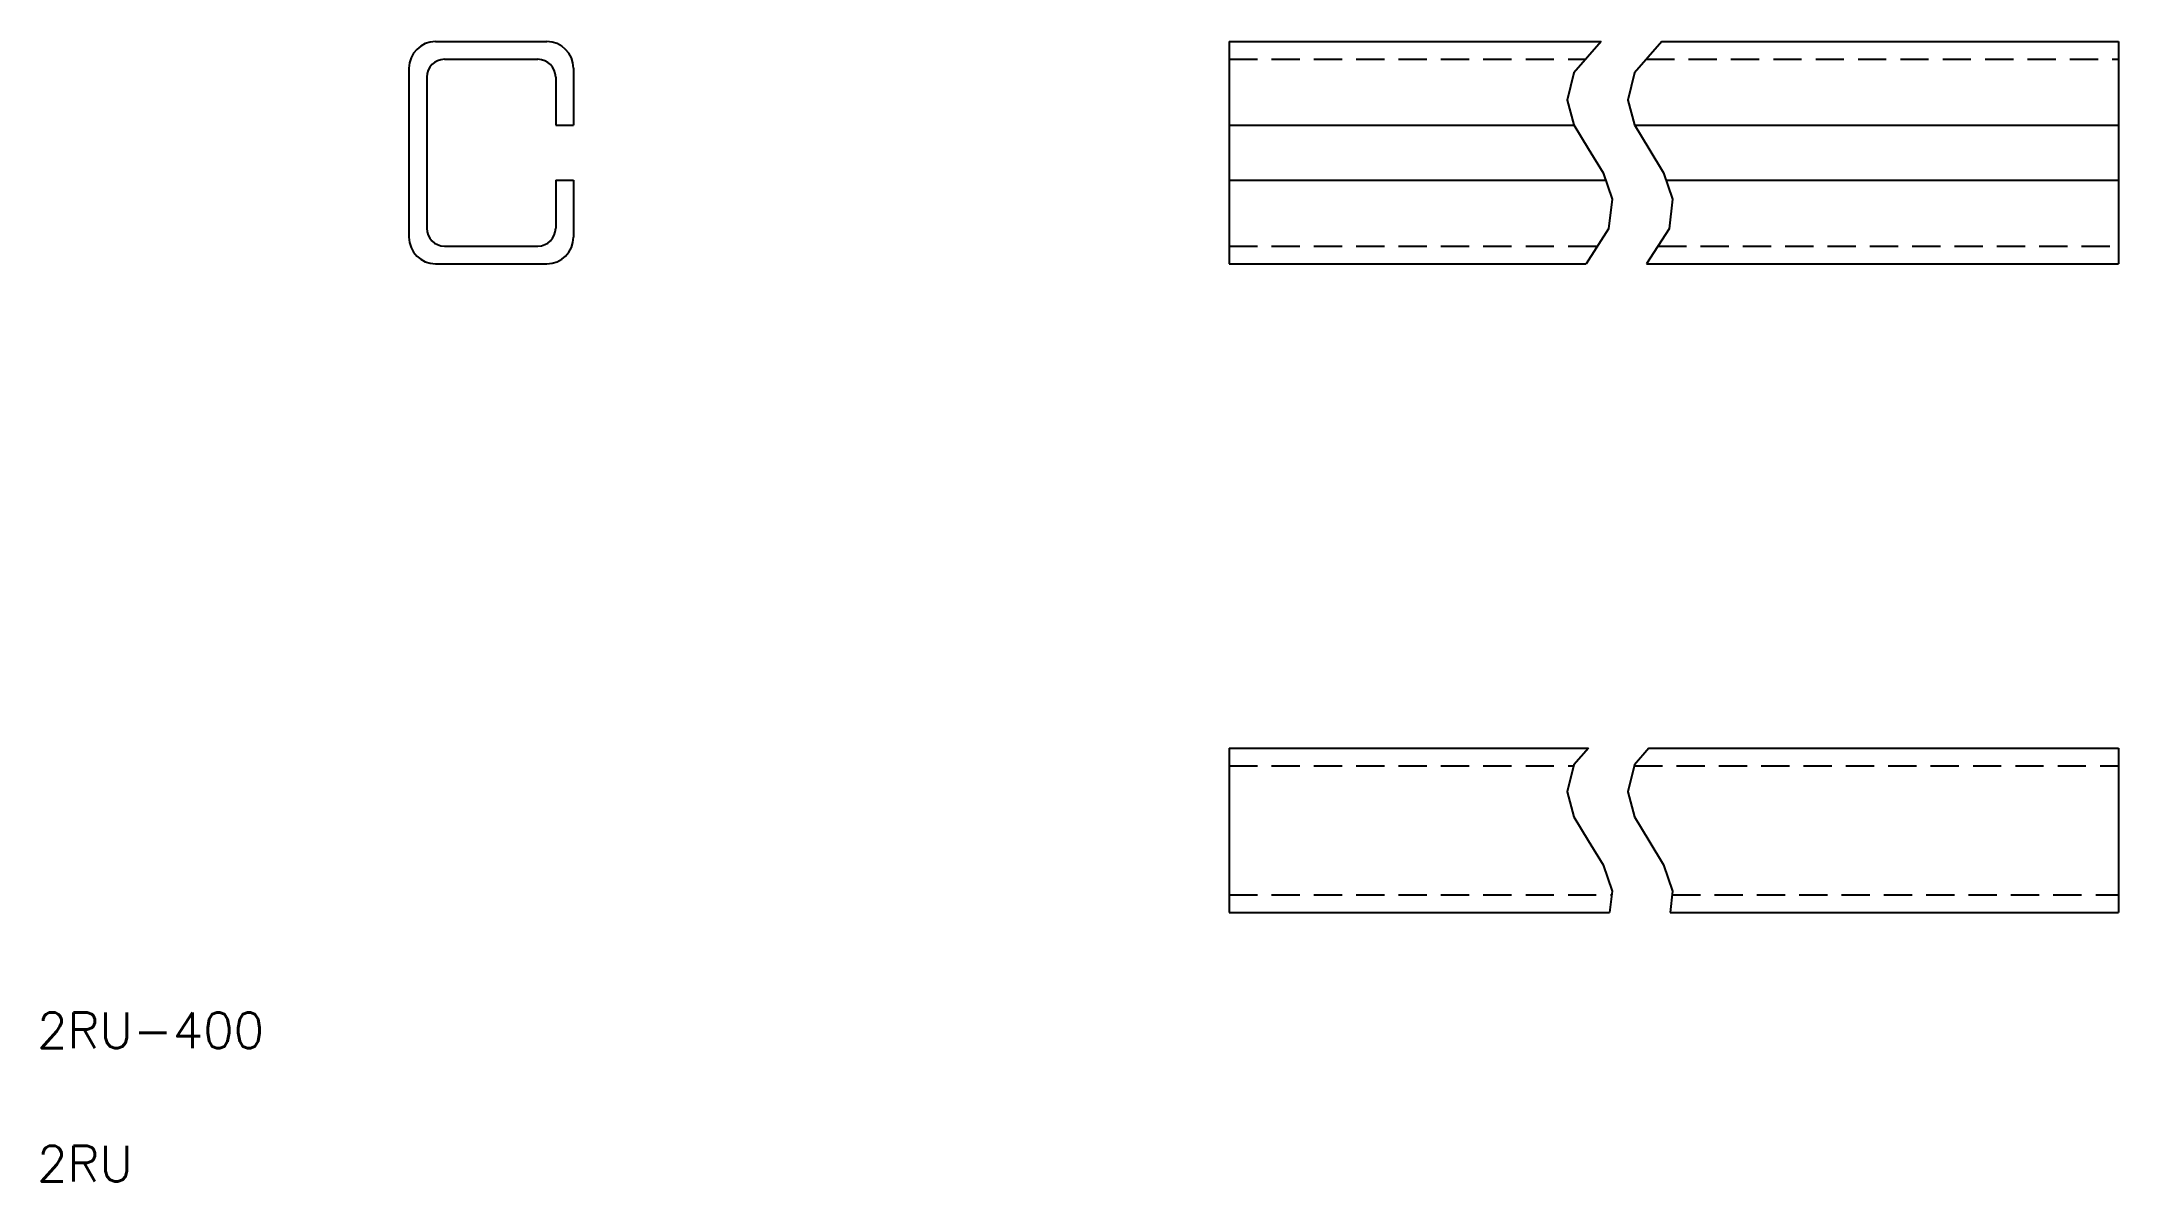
# Model space of a CAD drawing. Extents: x 11 to 244, y 10 to 138.
import ezdxf

# ---------------------------------------------------------------- set-up
doc = ezdxf.new("R2010")
doc.units = 0
doc.header["$LTSCALE"] = 0.25
doc.linetypes.add('DASHED', pattern=[19.05, 12.7, -6.35])
doc.layers.get('0').update_dxf_attribs({"linetype": 'CONTINUOUS'})
doc.styles.get("Standard").update_dxf_attribs({"font": 'txt', "bigfont": 'BIGFONT'})

msp = doc.modelspace()

# ---------------------------------------------------------------- linework, layer by layer
at = {"color": 7, "linetype": 'CONTINUOUS'}
for p, q in [((54.83, 138.19), (67.33, 138.19)), ((144.07, 138.19), (185.9, 138.19)), ((144.07, 138.19), (144.07, 113.19)), ((192.72, 138.19), (244.07, 138.19)), ((244.07, 138.19), (244.07, 113.19)), ((55.83, 136.19), (66.33, 136.19)), ((51.83, 135.19), (51.83, 116.19)), ((53.83, 134.19), (53.83, 117.19)), ((68.33, 134.19), (68.33, 128.79)), ((70.33, 135.19), (70.33, 128.79)), ((68.33, 128.79), (70.33, 128.79)), ((144.07, 128.79), (182.86, 128.79)), ((189.67, 128.79), (244.07, 128.79)), ((68.33, 122.59), (70.33, 122.59)), ((68.33, 122.59), (68.33, 117.19)), ((70.33, 122.59), (70.33, 116.19)), ((144.07, 122.59), (186.39, 122.59)), ((193.21, 122.59), (244.07, 122.59)), ((55.83, 115.19), (66.33, 115.19)), ((54.83, 113.19), (67.33, 113.19)), ((144.07, 113.19), (184.2, 113.19)), ((191.01, 113.19), (244.07, 113.19)), ((144.07, 58.73), (184.46, 58.73)), ((144.07, 58.73), (144.07, 40.23)), ((191.27, 58.73), (244.07, 58.73)), ((244.07, 58.73), (244.07, 40.23)), ((144.07, 40.23), (186.84, 40.23)), ((193.65, 40.23), (244.07, 40.23))]:
    msp.add_line(p, q, dxfattribs=at)
at = {"color": 3, "linetype": 'DASHED'}
for p, q in [((144.07, 136.19), (184.16, 136.19)), ((190.97, 136.19), (244.07, 136.19)), ((144.07, 115.19), (185.49, 115.19)), ((192.3, 115.19), (244.07, 115.19)), ((144.07, 56.73), (182.8, 56.73)), ((189.61, 56.73), (244.07, 56.73)), ((144.07, 42.23), (187.07, 42.23)), ((193.88, 42.23), (244.07, 42.23))]:
    msp.add_line(p, q, dxfattribs=at)
for p, q in [((154.82, 42.23), (154.82, 42.23)), ((165.57, 42.23), (165.57, 42.23))]:
    msp.add_line(p, q)
at = {"color": 3}
for points in [[(185.9, 138.19), (182.83, 134.67), (182.06, 131.6), (182.84, 128.82), (184.44, 126.15), (186.11, 123.42), (187.12, 120.47), (186.73, 117.11), (184.2, 113.19)], [(192.72, 138.19), (189.65, 134.67), (188.88, 131.6), (189.66, 128.82), (191.25, 126.15), (192.92, 123.42), (193.93, 120.47), (193.54, 117.11), (191.01, 113.19)], [(184.46, 58.73), (182.83, 56.86), (182.06, 53.8), (182.84, 51.01), (184.44, 48.34), (186.11, 45.61), (187.12, 42.66), (186.84, 40.23)], [(191.27, 58.73), (189.65, 56.86), (188.88, 53.8), (189.66, 51.01), (191.25, 48.34), (192.92, 45.61), (193.93, 42.66), (193.65, 40.23)]]:
    msp.add_lwpolyline(points, dxfattribs=at)
at = {"color": 7, "linetype": 'CONTINUOUS'}
for centre, radius, start, end in [((54.83, 135.19), 3, 90, 180), ((67.33, 135.19), 3, 0, 90), ((55.83, 134.19), 2, 90, 180), ((66.33, 134.19), 2, 0, 90), ((55.83, 117.19), 2, 180, 270), ((66.33, 117.19), 2, 270, 0), ((54.83, 116.19), 3, 180, 270), ((67.33, 116.19), 3, 270, 0)]:
    msp.add_arc(centre, radius, start, end, dxfattribs=at)

# ---------------------------------------------------------------- texts
for s, p in [('2RU-400', (10, 25)), ('2RU', (10, 10))]:
    msp.add_text(s, height=4).set_placement(p)

doc.saveas('drawing.dxf')
